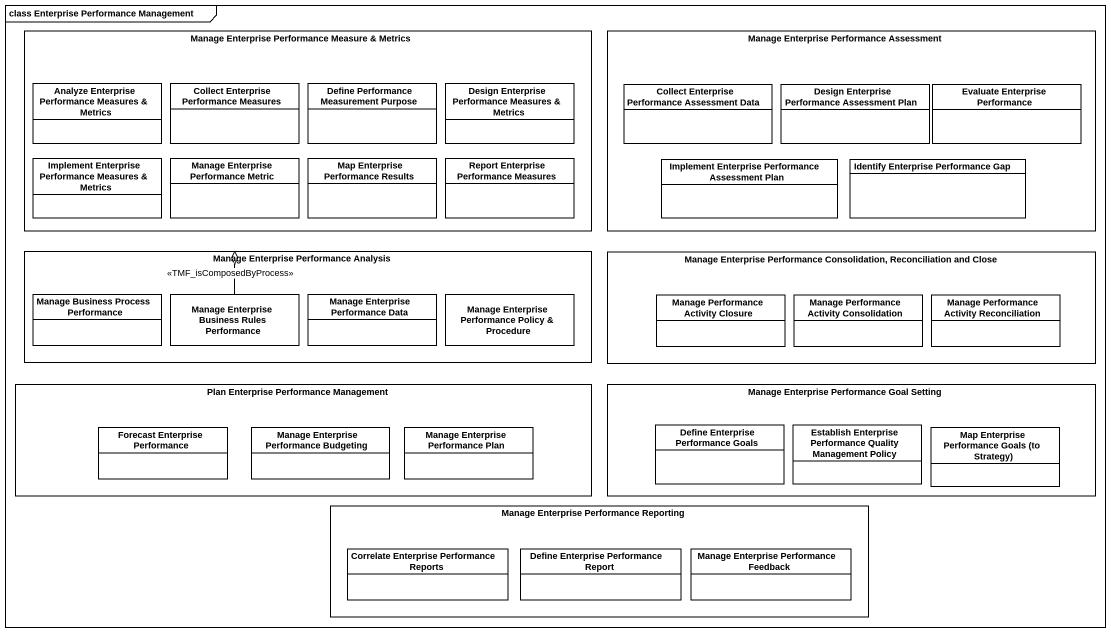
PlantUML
@startuml
mainframe class Enterprise Performance Management
hide circle
hide empty members
rectangle "Manage Enterprise Performance Measure & Metrics" as Manage_Enterprise {
  class "Analyze Enterprise Performance Measures & Metrics" as Analyze_Enterprise #FFFFFF
  class "Collect Enterprise Performance Measures" as Collect_Enterprise #FFFFFF
  class "Define Performance Measurement Purpose" as Define_Performance #FFFFFF
  class "Design Enterprise Performance Measures & Metrics" as Design_Enterprise #FFFFFF
  class "Implement Enterprise Performance Measures & Metrics" as Implement_Enterprise #FFFFFF
  class "Manage Enterprise Performance Metric" as Manage_Enterprise_3 #FFFFFF
  class "Map Enterprise Performance Results" as Map_Enterprise_Performance #FFFFFF
  class "Report Enterprise Performance Measures" as Report_Enterprise #FFFFFF
}
rectangle "Manage Enterprise Performance Assessment" as Manage_Enterprise_2 {
  class "Collect Enterprise Performance Assessment Data" as Collect_Enterprise_2 #FFFFFF
  class "Design Enterprise Performance Assessment Plan" as Design_Enterprise_2 #FFFFFF
  class "Evaluate Enterprise Performance" as Evaluate_Enterprise #FFFFFF
  class "Implement Enterprise Performance Assessment Plan" as Implement_Enterprise_2 #FFFFFF
  class "Identify Enterprise Performance Gap" as Identify_Enterprise #FFFFFF
}
rectangle "Manage Enterprise Performance Analysis" as Manage_Enterprise_4 {
  class "Manage Business Process Performance" as Manage_Business_Process #FFFFFF
  class "Manage Enterprise Business Rules Performance" as Manage_Enterprise_Business #FFFFFF
  class "Manage Enterprise Performance Data" as Manage_Enterprise_6 #FFFFFF
  class "Manage Enterprise Performance Policy & Procedure" as Manage_Enterprise_7 #FFFFFF
}
rectangle "Manage Enterprise Performance Consolidation, Reconciliation and Close" as Manage_Enterprise_5 {
  class "Manage Performance Activity Closure" as Manage_Performance_Activity #FFFFFF
  class "Manage Performance Activity Consolidation" as Manage_Performance_Activity_2 #FFFFFF
  class "Manage Performance Activity Reconciliation" as Manage_Performance_Activity_3 #FFFFFF
}
rectangle "Plan Enterprise Performance Management" as Plan_Enterprise_Performance {
  class "Forecast Enterprise Performance" as Forecast_Enterprise #FFFFFF
  class "Manage Enterprise Performance Budgeting" as Manage_Enterprise_9 #FFFFFF
  class "Manage Enterprise Performance Plan" as Manage_Enterprise_10 #FFFFFF
}
rectangle "Manage Enterprise Performance Goal Setting" as Manage_Enterprise_8 {
  class "Define Enterprise Performance Goals" as Define_Enterprise #FFFFFF
  class "Establish Enterprise Performance Quality Management Policy" as Establish_Enterprise #FFFFFF
  class "Map Enterprise Performance Goals (to Strategy)" as Map_Enterprise_Performance_2 #FFFFFF
}
rectangle "Manage Enterprise Performance Reporting" as Manage_Enterprise_11 {
  class "Correlate Enterprise Performance Reports" as Correlate_Enterprise #FFFFFF
  class "Define Enterprise Performance Report" as Define_Enterprise_2 #FFFFFF
  class "Manage Enterprise Performance Feedback" as Manage_Enterprise_12 #FFFFFF
}
Manage_Enterprise_Business -right-o Manage_Enterprise_4 : <<TMF_isComposedByProcess>>
@enduml
